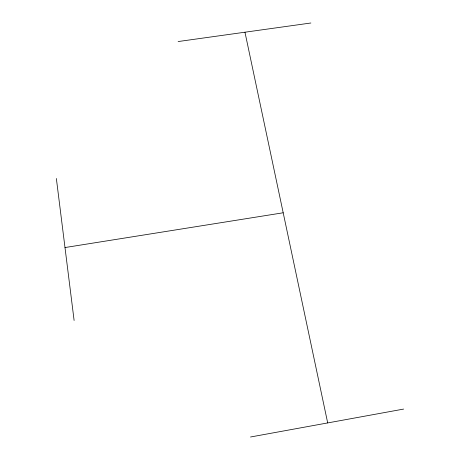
<?xml version="1.0" encoding="UTF-8"?>
<svg xmlns="http://www.w3.org/2000/svg" width="460" height="460" viewBox="0 0 460 460"><rect width="100%" height="100%" fill="white"/><g stroke="black" fill="none" stroke-linecap="round" stroke-linejoin="round"><path stroke-width="0.69" d="M250.51 437L403.638 409.078M64.992 247.549L283.193 212.779M178.135 41.55L310.862 23M244.961 32.212L327.692 422.924M56.361 178.497L74.112 320.471"/></g></svg>
